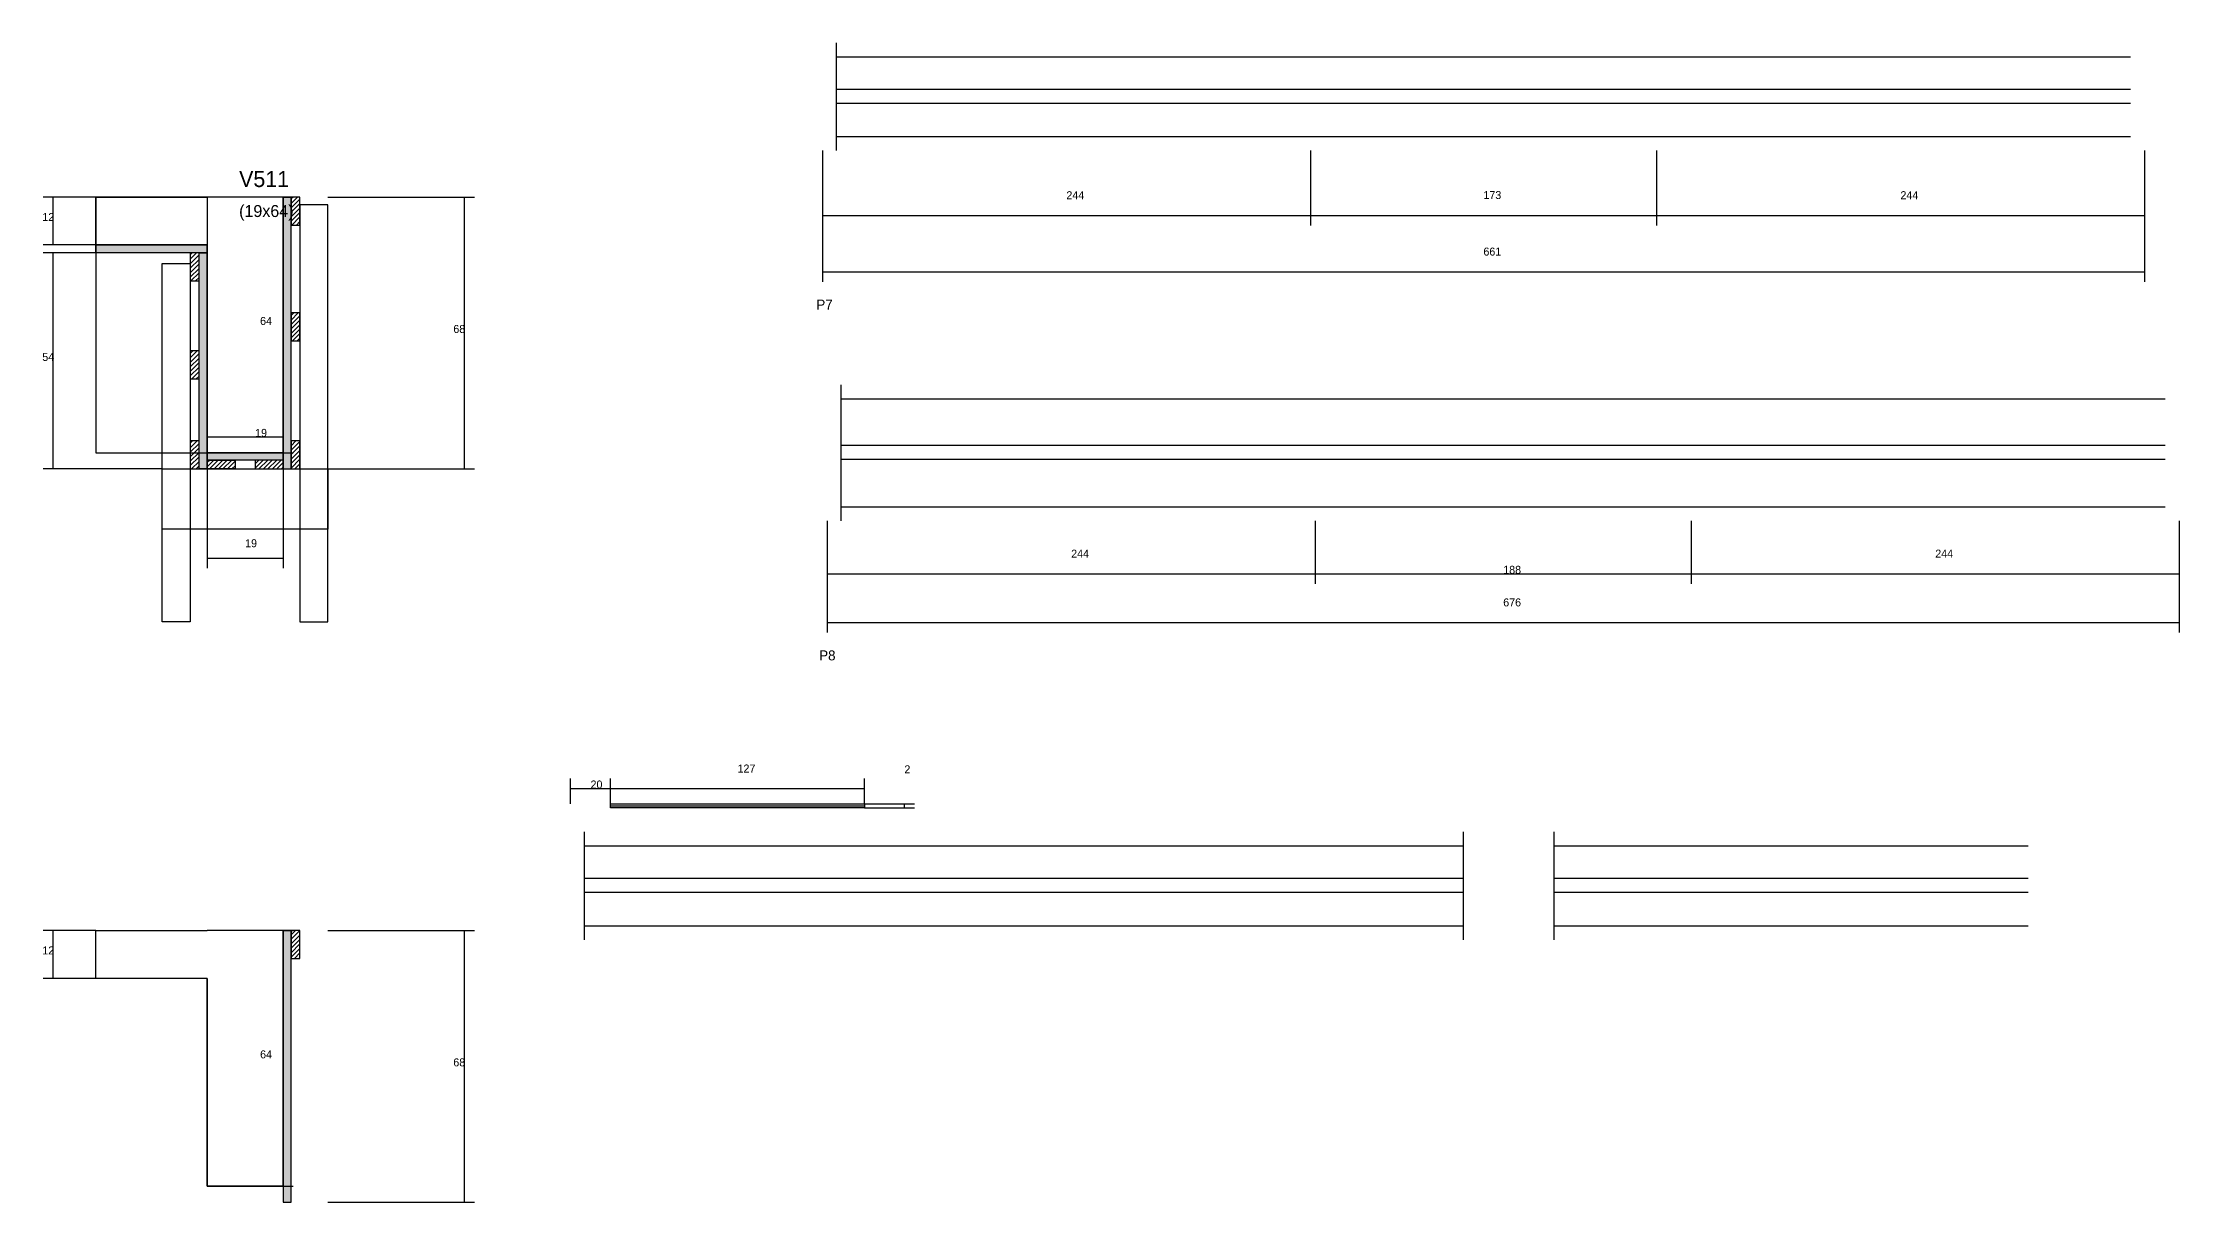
# Model space of a CAD drawing. Header units: metres. Extents: x 2497 to 4461, y -1459 to -860.
# Drawn here: x 3393 to 4461, y -1459 to -879 of the extents above; entities that cross this region are included whole.
import ezdxf

# ---------------------------------------------------------------- set-up
doc = ezdxf.new("R2010")
doc.units = ezdxf.units.M
for name, color, linetype in [('CONCRETO', 251, 'Continuous'), ('COTA', 4, 'Continuous'), ('Cota Seção (2x)', 4, 'Continuous'), ('Hachura', 253, 'Continuous'), ('Madeira', 126, 'Continuous'), ('NOMENCLATURA', 7, 'Continuous'), ('Painéis', 200, 'Continuous'), ('SARR_2.2x7', 40, 'Continuous'), ('SARR_3.5x7', 81, 'Continuous'), ('SARR_EDITAR', 141, 'Continuous'), ('Texto Seção', 7, 'Continuous')]:
    doc.layers.add(name, color=color, linetype=linetype)

msp = doc.modelspace()

# ---------------------------------------------------------------- hatches: boundary and pattern name
at = {"layer": 'Hachura'}
h = msp.add_hatch(color=8, dxfattribs=at)
h.dxf.hatch_style = 1
h.paths.add_polyline_path([(3517, -956.5), (3513, -956.5), (3513, -956.5), (3513, -1092.5), (3513, -1092.5), (3517, -1092.5), (3517, -1092.5), (3517, -956.5)])
h = msp.add_hatch(dxfattribs=at)
h.set_pattern_fill('ANSI31', scale=0.5)
h.paths.add_polyline_path([(3521.4, -956.5), (3517, -956.5), (3517, -956.5), (3517, -970.5), (3517, -970.5), (3521.4, -970.5), (3521.4, -970.5), (3521.4, -956.5)])
h = msp.add_hatch(color=8, dxfattribs=at)
h.dxf.hatch_style = 1
h.paths.add_polyline_path([(3419.4, -984.5), (3419.4, -980.5), (3419.4, -980.5), (3475, -980.5), (3475, -980.5), (3475, -984.5), (3475, -984.5), (3419.4, -984.5)])
h = msp.add_hatch(dxfattribs=at)
h.set_pattern_fill('ANSI31', scale=0.5)
h.paths.add_polyline_path([(3471, -984.5), (3466.6, -984.5), (3466.6, -984.5), (3466.6, -998.5), (3466.6, -998.5), (3471, -998.5), (3471, -998.5), (3471, -984.5)])
h = msp.add_hatch(color=8, dxfattribs=at)
h.dxf.hatch_style = 1
h.paths.add_polyline_path([(3471, -984.5), (3475, -984.5), (3475, -984.5), (3475, -1092.5), (3475, -1092.5), (3471, -1092.5), (3471, -1092.5), (3471, -984.5)])
h = msp.add_hatch(dxfattribs=at)
h.set_pattern_fill('ANSI31', scale=0.5)
h.paths.add_polyline_path([(3521.4, -1014.5), (3517, -1014.5), (3517, -1014.5), (3517, -1028.5), (3517, -1028.5), (3521.4, -1028.5), (3521.4, -1028.5), (3521.4, -1014.5)])
h = msp.add_hatch(dxfattribs=at)
h.set_pattern_fill('ANSI31', scale=0.5)
h.paths.add_polyline_path([(3471, -1033.5), (3466.6, -1033.5), (3466.6, -1033.5), (3466.6, -1047.5), (3466.6, -1047.5), (3471, -1047.5), (3471, -1047.5), (3471, -1033.5)])
h = msp.add_hatch(dxfattribs=at)
h.set_pattern_fill('ANSI31', scale=0.5)
h.paths.add_polyline_path([(3471, -1078.5), (3466.6, -1078.5), (3466.6, -1078.5), (3466.6, -1092.5), (3466.6, -1092.5), (3471, -1092.5), (3471, -1092.5), (3471, -1078.5)])
h = msp.add_hatch(dxfattribs=at)
h.set_pattern_fill('ANSI31', scale=0.5)
h.paths.add_polyline_path([(3521.4, -1078.5), (3517, -1078.5), (3517, -1078.5), (3517, -1092.5), (3517, -1092.5), (3521.4, -1092.5), (3521.4, -1092.5), (3521.4, -1078.5)])
h = msp.add_hatch(color=8, dxfattribs=at)
h.dxf.hatch_style = 1
h.paths.add_polyline_path([(3475, -1088.1), (3475, -1084.5), (3475, -1084.5), (3513, -1084.5), (3513, -1084.5), (3513, -1088.1), (3513, -1088.1), (3475, -1088.1)])
h = msp.add_hatch(dxfattribs=at)
h.set_pattern_fill('ANSI31', scale=0.5)
h.paths.add_polyline_path([(3475, -1092.5), (3475, -1088.1), (3475, -1088.1), (3489, -1088.1), (3489, -1088.1), (3489, -1092.5), (3489, -1092.5), (3475, -1092.5)])
h = msp.add_hatch(dxfattribs=at)
h.set_pattern_fill('ANSI31', scale=0.5)
h.paths.add_polyline_path([(3513, -1092.5), (3513, -1088.1), (3513, -1088.1), (3499, -1088.1), (3499, -1088.1), (3499, -1092.5), (3499, -1092.5), (3513, -1092.5)])
h = msp.add_hatch(color=8, dxfattribs=at)
h.dxf.hatch_style = 1
h.paths.add_polyline_path([(3517, -1323.4), (3513, -1323.4), (3513, -1323.4), (3513, -1459.4), (3513, -1459.4), (3517, -1459.4), (3517, -1459.4), (3517, -1323.4)])
h = msp.add_hatch(dxfattribs=at)
h.set_pattern_fill('ANSI31', scale=0.5)
h.paths.add_polyline_path([(3521.4, -1323.4), (3517, -1323.4), (3517, -1323.4), (3517, -1337.4), (3517, -1337.4), (3521.4, -1337.4), (3521.4, -1337.4), (3521.4, -1323.4)])

# ---------------------------------------------------------------- linework, layer by layer
at = {"layer": 'CONCRETO'}
for points in [[(3513, -980.5), (3513, -980.5), (3513, -1012.5), (3513, -1012.5), (3513, -1084.5), (3475, -1084.5), (3475, -980.5), (3419.4, -980.5), (3419.4, -956.5), (3475, -956.5)], [(3475, -980.5), (3475, -982.5), (3475, -982.5), (3475, -1084.5), (3513, -1084.5), (3513, -956.5), (3517, -956.5), (3517, -956.5), (3475, -956.5), (3475, -956.5)], [(3513, -1347.4), (3513, -1347.4), (3513, -1379.4), (3513, -1379.4), (3513, -1451.4), (3475, -1451.4), (3475, -1347.4), (3419.4, -1347.4), (3419.4, -1323.4), (3475, -1323.4)], [(3475, -1347.4), (3475, -1349.4), (3475, -1349.4), (3475, -1451.4), (3513, -1451.4), (3513, -1323.4), (3517, -1323.4), (3517, -1323.4), (3475, -1323.4), (3475, -1323.4)]]:
    msp.add_lwpolyline(points, dxfattribs=at)
for points in [[(3419.4, -1084.5), (3513, -1084.5), (3513, -956.5), (3419.4, -956.5)], [(3475, -1084.5), (3517, -1084.5), (3517, -956.5), (3475, -956.5)]]:
    msp.add_lwpolyline(points, close=True, dxfattribs=at)
at = {"layer": 'COTA'}
for p, q in [((3782.6, -933.3), (3782.6, -970.7)), ((3782.6, -933.3), (3782.6, -998.9)), ((4026.6, -933.3), (4026.6, -970.7)), ((4026.6, -933.3), (4026.6, -970.7)), ((4199.6, -933.3), (4199.6, -970.7)), ((4199.6, -933.3), (4199.6, -970.7)), ((4443.6, -933.3), (4443.6, -998.9)), ((4443.6, -933.3), (4443.6, -970.7)), ((3419.4, -956.5), (3393.1, -956.5)), ((3398.1, -980.5), (3398.1, -956.5)), ((3535.4, -956.5), (3608.6, -956.5)), ((3603.6, -1092.5), (3603.6, -956.5)), ((3782.6, -965.7), (4026.6, -965.7)), ((4026.6, -965.7), (4199.6, -965.7)), ((4199.6, -965.7), (4443.6, -965.7)), ((3419.4, -980.5), (3393.1, -980.5)), ((3457, -984.5), (3393.1, -984.5)), ((3398.1, -1092.5), (3398.1, -984.5)), ((3782.6, -993.9), (4443.6, -993.9)), ((3452.6, -1092.5), (3393.1, -1092.5)), ((3475, -1092.5), (3475, -1142.2)), ((3513, -1092.5), (3513, -1142.2)), ((3535.4, -1092.5), (3608.6, -1092.5)), ((3785, -1118.5), (3785, -1150)), ((3785, -1118.5), (3785, -1174.4)), ((4029, -1118.5), (4029, -1150)), ((4029, -1118.5), (4029, -1150)), ((4217, -1118.5), (4217, -1150)), ((4217, -1118.5), (4217, -1150)), ((4461, -1118.5), (4461, -1174.4)), ((4461, -1118.5), (4461, -1150)), ((3475, -1137.2), (3513, -1137.2)), ((3785, -1145), (4029, -1145)), ((4029, -1145), (4217, -1145)), ((4217, -1145), (4461, -1145)), ((3785, -1169.4), (4461, -1169.4)), ((3656.7, -1260.1), (3656.7, -1247.4)), ((3676.7, -1260.1), (3676.7, -1247.4)), ((3676.7, -1260.1), (3676.7, -1247.4)), ((3803.7, -1260.1), (3803.7, -1247.4)), ((3656.7, -1252.4), (3676.7, -1252.4)), ((3676.7, -1252.4), (3803.7, -1252.4)), ((3803.7, -1260.1), (3828.6, -1260.1)), ((3823.6, -1262.1), (3823.6, -1260.1)), ((3803.7, -1262.1), (3828.6, -1262.1)), ((3419.4, -1323.4), (3393.1, -1323.4)), ((3398.1, -1347.4), (3398.1, -1323.4)), ((3535.4, -1323.4), (3608.6, -1323.4)), ((3603.6, -1459.4), (3603.6, -1323.4)), ((3419.4, -1347.4), (3393.1, -1347.4)), ((3535.4, -1459.4), (3608.6, -1459.4))]:
    msp.add_line(p, q, dxfattribs=at)
at = {"layer": 'Cota Seção (2x)'}
for p, q in [((3513, -1084.5), (3513, -956.5)), ((3513, -956.5), (3518, -956.5)), ((3475, -1092.5), (3475, -1071.5)), ((3475, -1076.5), (3513, -1076.5)), ((3513, -1092.5), (3513, -1071.5)), ((3513, -1084.5), (3518, -1084.5)), ((3513, -1451.4), (3513, -1323.4)), ((3513, -1323.4), (3518, -1323.4)), ((3513, -1451.4), (3518, -1451.4))]:
    msp.add_line(p, q, dxfattribs=at)
at = {"layer": 'Madeira'}
for points in [[(3521.4, -956.5), (3517, -956.5), (3517, -970.5), (3521.4, -970.5)], [(3471, -984.5), (3466.6, -984.5), (3466.6, -998.5), (3471, -998.5)], [(3521.4, -1014.5), (3517, -1014.5), (3517, -1028.5), (3521.4, -1028.5)], [(3471, -1033.5), (3466.6, -1033.5), (3466.6, -1047.5), (3471, -1047.5)], [(3471, -1078.5), (3466.6, -1078.5), (3466.6, -1092.5), (3471, -1092.5)], [(3521.4, -1078.5), (3517, -1078.5), (3517, -1092.5), (3521.4, -1092.5)], [(3475, -1092.5), (3475, -1088.1), (3489, -1088.1), (3489, -1092.5)], [(3513, -1092.5), (3513, -1088.1), (3499, -1088.1), (3499, -1092.5)], [(3521.4, -1323.4), (3517, -1323.4), (3517, -1337.4), (3521.4, -1337.4)]]:
    msp.add_lwpolyline(points, close=True, dxfattribs=at)
at = {"layer": 'Painéis'}
for p, q in [((3419.4, -980.5), (3475, -980.5)), ((3419.4, -984.5), (3419.4, -980.5)), ((3475, -984.5), (3475, -980.5)), ((3475, -1092.5), (3475, -984.5))]:
    msp.add_line(p, q, dxfattribs=at)
for points in [[(3517, -956.5), (3513, -956.5), (3513, -1092.5), (3517, -1092.5)], [(3419.4, -984.5), (3419.4, -980.5), (3475, -980.5), (3475, -984.5)], [(3471, -984.5), (3475, -984.5), (3475, -1092.5), (3471, -1092.5)], [(3475, -1088.1), (3475, -1084.5), (3513, -1084.5), (3513, -1088.1)], [(3676.7, -1260.1), (3803.7, -1260.1), (3803.7, -1262.1), (3676.7, -1262.1)], [(3517, -1323.4), (3513, -1323.4), (3513, -1459.4), (3517, -1459.4)]]:
    msp.add_lwpolyline(points, close=True, dxfattribs=at)
at = {"layer": 'SARR_2.2x7'}
for p, q in [((3789.6, -933.3), (3789.6, -879.3)), ((3789.6, -886.3), (4026.6, -886.3)), ((4026.6, -886.3), (4199.6, -886.3)), ((4199.6, -886.3), (4436.6, -886.3)), ((3789.6, -902.5), (4026.6, -902.5)), ((4026.6, -902.5), (4199.6, -902.5)), ((4199.6, -902.5), (4436.6, -902.5)), ((3789.6, -909.5), (4026.6, -909.5)), ((4026.6, -909.5), (4199.6, -909.5)), ((4199.6, -909.5), (4436.6, -909.5)), ((3789.6, -926.3), (4026.6, -926.3)), ((4026.6, -926.3), (4199.6, -926.3)), ((4199.6, -926.3), (4436.6, -926.3)), ((3792, -1118.5), (3792, -1050.5)), ((3792, -1057.5), (4029, -1057.5)), ((4029, -1057.5), (4217, -1057.5)), ((4217, -1057.5), (4454, -1057.5)), ((3792, -1080.6), (4029, -1080.6)), ((3792, -1087.6), (4029, -1087.6)), ((4029, -1080.6), (4217, -1080.6)), ((4029, -1087.6), (4217, -1087.6)), ((4217, -1080.6), (4454, -1080.6)), ((4217, -1087.6), (4454, -1087.6)), ((3792, -1111.5), (4029, -1111.5)), ((4029, -1111.5), (4217, -1111.5)), ((4217, -1111.5), (4454, -1111.5)), ((3663.7, -1328.1), (3663.7, -1274.1)), ((3663.7, -1281.1), (3900.7, -1281.1)), ((3900.7, -1281.1), (4103.2, -1281.1)), ((4103.2, -1328.1), (4103.2, -1274.1)), ((4148.4, -1328.1), (4148.4, -1274.1)), ((4148.4, -1281.1), (4385.4, -1281.1)), ((3663.7, -1297.3), (3900.7, -1297.3)), ((3900.7, -1297.3), (4103.2, -1297.3)), ((4148.4, -1297.3), (4385.4, -1297.3)), ((3663.7, -1304.3), (3900.7, -1304.3)), ((3900.7, -1304.3), (4103.2, -1304.3)), ((4148.4, -1304.3), (4385.4, -1304.3)), ((3663.7, -1321.1), (3900.7, -1321.1)), ((3900.7, -1321.1), (4103.2, -1321.1)), ((4148.4, -1321.1), (4385.4, -1321.1))]:
    msp.add_line(p, q, dxfattribs=at)
at = {"layer": 'SARR_3.5x7'}
for points in [[(3535.4, -960.4), (3521.4, -960.4), (3521.4, -1169), (3535.4, -1169)], [(3452.6, -989.8), (3466.6, -989.8), (3466.6, -1169), (3452.6, -1169)], [(3452.6, -1092.5), (3535.4, -1092.5), (3535.4, -1122.6), (3452.6, -1122.6)]]:
    msp.add_lwpolyline(points, close=True, dxfattribs=at)
at = {"layer": 'SARR_EDITAR'}
msp.add_line((3676.7, -1261.1), (3803.7, -1261.1), dxfattribs=at)

# ---------------------------------------------------------------- texts
at = {"layer": 'COTA'}
for s, p in [('244', (3904.6, -957.6)), ('173', (4113.1, -957.5)), ('244', (4321.6, -957.6)), ('12', (3392.6, -968.5)), ('661', (4113.1, -985.8)), ('68', (3598.1, -1024.5)), ('54', (3392.6, -1038.5)), ('19', (3494, -1131.7)), ('244', (3907, -1136.9)), ('188', (4123, -1145)), ('244', (4339, -1136.9)), ('676', (4123, -1161.3)), ('20', (3666.7, -1252.4)), ('127', (3740.2, -1244.4)), ('2', (3823.6, -1244.8)), ('12', (3392.6, -1335.4)), ('68', (3598.1, -1391.4))]:
    msp.add_text(s, height=4, dxfattribs=at).set_placement(p)
at = {"layer": 'Cota Seção (2x)'}
for s, p in [('64', (3501.5, -1020.5)), ('19', (3499, -1076.5)), ('64', (3501.5, -1387.4))]:
    msp.add_text(s, height=4, dxfattribs=at).set_placement(p)
at = {"layer": 'NOMENCLATURA'}
for s, p in [('P7', (3779.6, -1012.8)), ('P8', (3781, -1188.3))]:
    msp.add_text(s, height=5, dxfattribs=at).set_placement(p)
at = {"layer": 'Texto Seção'}
for s, height, p in [('V511', 8, (3491, -951.5)), ('(19x64)', 6, (3491, -966.5))]:
    msp.add_text(s, height=height, dxfattribs=at).set_placement(p)

doc.saveas('drawing.dxf')
